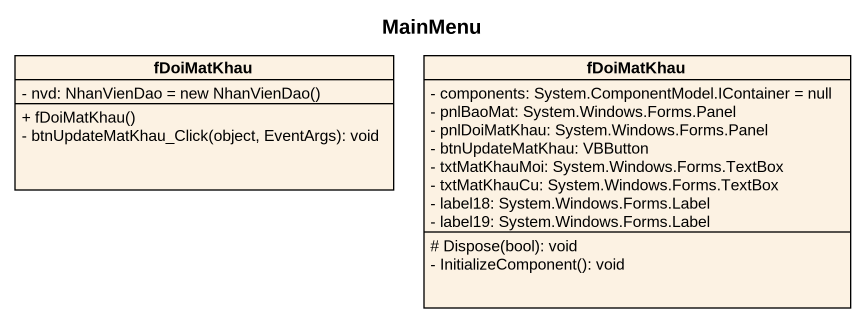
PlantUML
@startuml
title MainMenu
hide circle
hide empty members
skinparam classAttributeIconSize 0
class fDoiMatKhau {
  {field} - nvd: NhanVienDao = new NhanVienDao()
  + fDoiMatKhau()
  - btnUpdateMatKhau_Click(object, EventArgs): void
}
class "fDoiMatKhau" as fDoiMatKhau_2 {
  - components: System.ComponentModel.IContainer = null
  - pnlBaoMat: System.Windows.Forms.Panel
  - pnlDoiMatKhau: System.Windows.Forms.Panel
  - btnUpdateMatKhau: VBButton
  - txtMatKhauMoi: System.Windows.Forms.TextBox
  - txtMatKhauCu: System.Windows.Forms.TextBox
  - label18: System.Windows.Forms.Label
  - label19: System.Windows.Forms.Label
  # Dispose(bool): void
  - InitializeComponent(): void
}
@enduml
